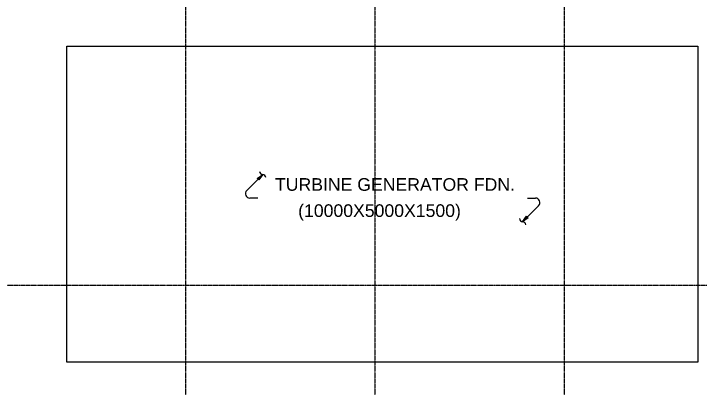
# Model space of a CAD drawing. Header units: millimetres. Extents: x 66027 to 360317, y -114806 to -64032.
# Drawn here: x 80530 to 91409, y -87901 to -81974 of the extents above; entities that cross this region are included whole.
import ezdxf
from ezdxf.enums import TextEntityAlignment as Align

# ---------------------------------------------------------------- set-up
doc = ezdxf.new("R2010")
doc.units = ezdxf.units.MM
doc.header["$LTSCALE"] = 140
doc.linetypes.add('CENTER', pattern=[2, 1.25, -0.25, 0.25, -0.25])
for name, color, linetype in [('C_BLOCK', 7, 'Continuous'), ('C_CEN', 1, 'CENTER'), ('C_CONC', 3, 'Continuous'), ('C_TEXT_01', 2, 'Continuous')]:
    doc.layers.add(name, color=color, linetype=linetype)
doc.styles.add('Arial', font='arial.ttf')

# ---------------------------------------------------------------- blocks, each defined once
blk = doc.blocks.new('S1')
at = {"layer": 'C_BLOCK', "color": 1, "linetype": 'Continuous'}
for p, q in [((1.58, 7.47), (-3.5, 2.39)), ((-0.15, 6.23), (1.58, 7.47)), ((-0.04, 6.22), (1.28, 7.17)), ((0.06, 6.21), (0.98, 6.87)), ((0.17, 6.21), (0.68, 6.57)), ((0.68, 6.57), (0.32, 6.06)), ((1.28, 7.17), (0.33, 5.84)), ((0.98, 6.87), (0.33, 5.95)), ((1.58, 7.47), (0.34, 5.74)), ((0.1, 5.98), (-0.15, 6.23)), ((-0.04, 6.22), (0.33, 5.84)), ((0.06, 6.21), (0.33, 5.95)), ((0.1, 5.98), (0.34, 5.74)), ((0.17, 6.21), (0.32, 6.06)), ((0, 0), (-2.51, 0))]:
    blk.add_line(p, q, dxfattribs=at)
for centre, radius, start, end in [((1.61, 8.49), 1.02, 181.7902, 268.2045), ((1.55, 6.45), 1.02, 1.7902, 88.2045), ((-2.51, 1.4), 1.4, 135, 270)]:
    blk.add_arc(centre, radius, start, end, dxfattribs=at)

msp = doc.modelspace()

# ---------------------------------------------------------------- linework, layer by layer
at = {"layer": 'C_CEN', "color": 1, "ltscale": 0.1}
for p, q in [((83250.3, -79767.1), (83250.3, -95767.1)), ((86250.3, -79767.1), (86250.3, -95767.1)), ((89250.3, -79767.1), (89250.3, -95767.1)), ((73750.3, -86267.1), (95750.3, -86267.1))]:
    msp.add_line(p, q, dxfattribs=at)
at = {"layer": 'C_CONC', "color": 8, "elevation": 0}
msp.add_lwpolyline([(81370.3, -82487.1), (91370.3, -82487.1), (91370.3, -87487.1), (81370.3, -87487.1)], close=True, dxfattribs=at)

# ---------------------------------------------------------------- block references
at = {"layer": 'C_BLOCK', "color": 7, "linetype": 'Continuous', "lineweight": 0, "xscale": 50, "yscale": 50, "zscale": 50}
msp.add_blockref('S1', (84397.7, -84892.1), dxfattribs=at)
at = {"layer": 'C_BLOCK', "color": 7, "linetype": 'Continuous', "lineweight": 0, "xscale": 50, "yscale": 50, "zscale": 50, "rotation": 180}
msp.add_blockref('S1', (88673.1, -84892.1), dxfattribs=at)

# ---------------------------------------------------------------- texts
at = {"layer": 'C_TEXT_01', "style": 'Arial'}
for s, p in [('TURBINE GENERATOR FDN.', (86571.7, -84776)), ('(10000X5000X1500) ', (86365.4, -85189.8))]:
    msp.add_text(s, height=200, dxfattribs=at).set_placement(p, align=Align.CENTER)

doc.saveas('drawing.dxf')
